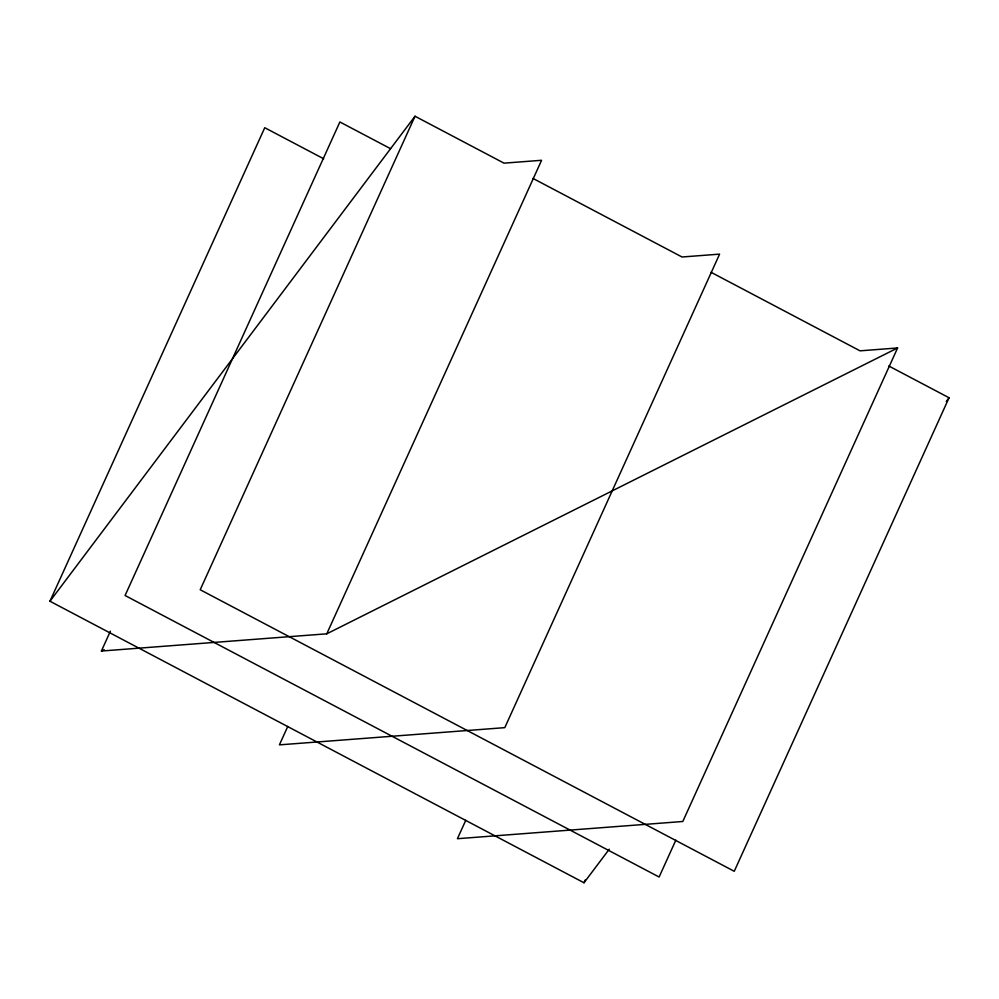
<?xml version="1.0" encoding="UTF-8"?>
<svg xmlns="http://www.w3.org/2000/svg" width="999" height="999" viewBox="0 0 999 999"><rect width="100%" height="100%" fill="white"/><g stroke="black" fill="none" stroke-linecap="round" stroke-linejoin="round"><path stroke-width="1.5" d="M609.265 849.187L583.99 882.766L49.95 601.236L264.747 127.71L323.639 158.754M465.784 820.279L457.417 838.71L682.804 821.49L897.601 347.964L326.773 633.816L101.399 651.036L110.402 631.181M326.773 633.816L541.583 160.29L504.008 163.149L415.01 116.234L200.212 589.76L734.253 871.29L949.05 397.764L888.798 365.996M287.774 726.448L279.408 744.867L504.795 727.647L719.592 254.133L682.03 256.993L532.991 178.434M583.99 882.766L585.277 879.932M675.848 840.171L659.115 877.022L125.075 595.504L339.885 121.978L390.547 148.676M49.95 601.236L415.01 116.234M946.24 401.498L949.05 397.764M101.399 651.036L104.183 649.637M897.601 347.964L860.039 350.836L711.013 272.277"/></g></svg>
